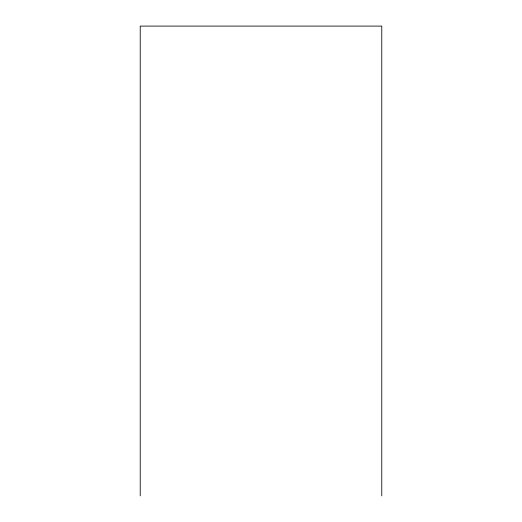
<?xml version="1.0" encoding="UTF-8"?>
<svg xmlns="http://www.w3.org/2000/svg" width="522" height="522" viewBox="0 0 522 522"><rect width="100%" height="100%" fill="white"/><g stroke="black" fill="none" stroke-linecap="round" stroke-linejoin="round"><path stroke-width="0.78" d="M381.771 495.9L381.771 26.1L140.229 26.1L140.229 495.9"/></g></svg>
